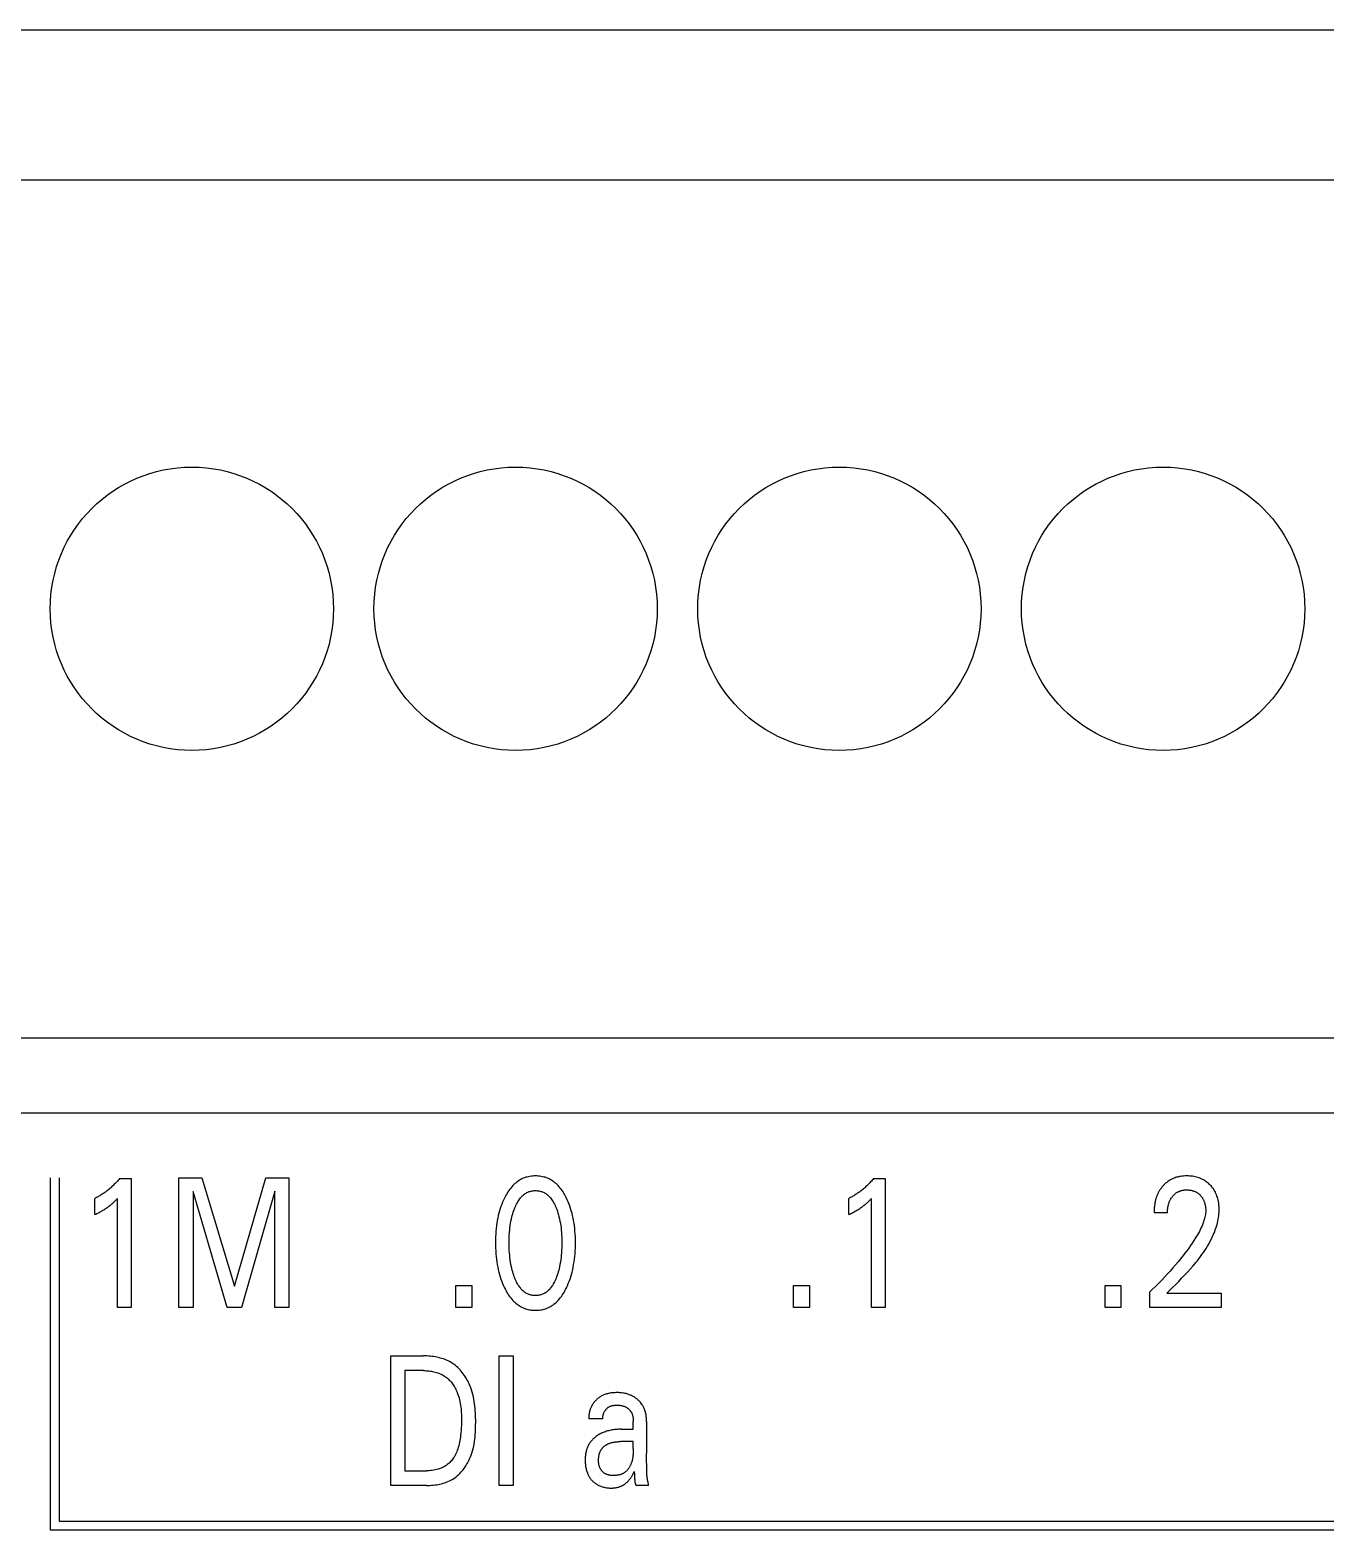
# Model space of a CAD drawing. Extents: x 867151 to 1787449, y -2071112 to -1028603.
# Drawn here: x 871128.15 to 871144.15, y -1032625.48 to -1032606.95 of the extents above; entities that cross this region are included whole.
import ezdxf

# ---------------------------------------------------------------- set-up
doc = ezdxf.new("R2010")
doc.units = 0
doc.header["$LTSCALE"] = 4
doc.header["$MEASUREMENT"] = 0
doc.layers.get('0').update_dxf_attribs({"linetype": 'CONTINUOUS'})
doc.layers.add('20000_FRONT_O', color=7, linetype='CONTINUOUS')

# ---------------------------------------------------------------- blocks, each defined once
blk = doc.blocks.new('CPU')
at = {"layer": '20000_FRONT_O', "color": 7, "linetype": 'Continuous'}
for p, q in [((82731.018, 11093.673), (82812.298, 11093.673)), ((82731.018, 11091.823), (82812.298, 11091.823)), ((82732.104, 11081.223), (82812.298, 11081.223)), ((82822.658, 11080.293), (82734.658, 11080.293)), ((82751.908, 11079.493), (82751.908, 11075.143)), ((82752.018, 11079.493), (82752.018, 11075.253)), ((82752.764, 11079.483), (82752.91, 11079.483)), ((82752.91, 11079.483), (82752.91, 11077.893)), ((82753.499, 11077.893), (82753.499, 11079.493)), ((82753.499, 11079.493), (82753.783, 11079.493)), ((82753.783, 11079.493), (82754.185, 11078.153)), ((82754.185, 11078.153), (82754.574, 11079.493)), ((82754.574, 11079.493), (82754.858, 11079.493)), ((82754.858, 11079.493), (82754.858, 11077.893)), ((82762.08, 11079.483), (82762.225, 11079.483)), ((82762.225, 11079.483), (82762.225, 11077.893)), ((82753.674, 11079.325), (82753.674, 11077.893)), ((82754.096, 11077.893), (82753.674, 11079.325)), ((82754.683, 11079.327), (82754.272, 11077.893)), ((82754.683, 11077.893), (82754.683, 11079.327)), ((82752.458, 11079.038), (82752.458, 11079.237)), ((82752.738, 11077.893), (82752.738, 11079.236)), ((82761.773, 11079.038), (82761.773, 11079.237)), ((82762.054, 11077.893), (82762.054, 11079.236)), ((82765.712, 11079.06), (82765.546, 11079.06)), ((82756.919, 11077.893), (82756.919, 11078.162)), ((82756.919, 11078.162), (82757.117, 11078.162)), ((82757.117, 11078.162), (82757.117, 11077.893)), ((82761.091, 11077.893), (82761.091, 11078.162)), ((82761.091, 11078.162), (82761.289, 11078.162)), ((82761.289, 11078.162), (82761.289, 11077.893)), ((82764.94, 11077.893), (82764.94, 11078.162)), ((82764.94, 11078.162), (82765.137, 11078.162)), ((82765.137, 11078.162), (82765.137, 11077.893)), ((82765.494, 11077.893), (82765.494, 11078.084)), ((82765.702, 11078.067), (82766.376, 11078.067)), ((82766.376, 11078.067), (82766.376, 11077.893)), ((82752.91, 11077.893), (82752.738, 11077.893)), ((82753.674, 11077.893), (82753.499, 11077.893)), ((82754.272, 11077.893), (82754.096, 11077.893)), ((82754.858, 11077.893), (82754.683, 11077.893)), ((82757.117, 11077.893), (82756.919, 11077.893)), ((82761.289, 11077.893), (82761.091, 11077.893)), ((82762.225, 11077.893), (82762.054, 11077.893)), ((82765.137, 11077.893), (82764.94, 11077.893)), ((82766.376, 11077.893), (82765.494, 11077.893)), ((82756.115, 11075.693), (82756.115, 11077.293)), ((82756.115, 11077.293), (82756.521, 11077.293)), ((82757.453, 11075.693), (82757.453, 11077.293)), ((82757.453, 11077.293), (82757.628, 11077.293)), ((82757.628, 11077.293), (82757.628, 11075.693)), ((82756.29, 11077.111), (82756.29, 11075.874)), ((82756.521, 11077.111), (82756.29, 11077.111)), ((82758.735, 11076.516), (82758.563, 11076.516)), ((82758.964, 11076.386), (82759.112, 11076.386)), ((82759.112, 11076.49), (82759.112, 11076.486)), ((82759.112, 11076.486), (82759.112, 11076.482)), ((82759.112, 11076.386), (82759.112, 11076.482)), ((82759.276, 11076.481), (82759.276, 11076.093)), ((82759.112, 11076.235), (82758.954, 11076.235)), ((82759.112, 11076.151), (82759.112, 11076.235)), ((82759.279, 11075.925), (82759.277, 11076.009)), ((82756.29, 11075.874), (82756.556, 11075.874)), ((82759.126, 11075.824), (82759.126, 11075.813)), ((82759.28, 11075.863), (82759.279, 11075.925)), ((82756.555, 11075.693), (82756.115, 11075.693)), ((82757.628, 11075.693), (82757.453, 11075.693)), ((82759.301, 11075.693), (82759.145, 11075.693)), ((82752.018, 11075.253), (82811.303, 11075.253)), ((82751.908, 11075.143), (82811.413, 11075.143))]:
    blk.add_line(p, q, dxfattribs=at)
for points in [[(82752.764, 11079.483), (82752.756, 11079.473), (82752.747, 11079.463), (82752.738, 11079.452), (82752.729, 11079.442), (82752.719, 11079.432), (82752.71, 11079.422), (82752.7, 11079.413), (82752.691, 11079.403), (82752.681, 11079.393), (82752.671, 11079.384), (82752.661, 11079.375), (82752.651, 11079.366), (82752.641, 11079.358), (82752.631, 11079.349), (82752.621, 11079.341), (82752.611, 11079.333), (82752.6, 11079.325), (82752.59, 11079.317), (82752.579, 11079.31), (82752.569, 11079.302), (82752.559, 11079.295), (82752.549, 11079.289), (82752.539, 11079.283), (82752.529, 11079.277), (82752.519, 11079.271), (82752.509, 11079.265), (82752.499, 11079.259), (82752.489, 11079.253), (82752.479, 11079.248), (82752.468, 11079.243), (82752.458, 11079.237)], [(82758.285, 11078.133), (82758.298, 11078.16), (82758.309, 11078.187), (82758.32, 11078.214), (82758.33, 11078.242), (82758.339, 11078.27), (82758.347, 11078.298), (82758.355, 11078.329), (82758.363, 11078.36), (82758.369, 11078.391), (82758.375, 11078.423), (82758.38, 11078.454), (82758.384, 11078.486), (82758.388, 11078.52), (82758.392, 11078.555), (82758.394, 11078.59), (82758.396, 11078.625), (82758.397, 11078.66), (82758.397, 11078.695), (82758.397, 11078.73), (82758.396, 11078.764), (82758.394, 11078.799), (82758.391, 11078.833), (82758.388, 11078.868), (82758.384, 11078.902), (82758.38, 11078.933), (82758.375, 11078.964), (82758.369, 11078.995), (82758.362, 11079.026), (82758.355, 11079.056), (82758.346, 11079.086), (82758.338, 11079.114), (82758.329, 11079.142), (82758.319, 11079.169), (82758.308, 11079.196), (82758.296, 11079.222), (82758.283, 11079.249), (82758.274, 11079.267), (82758.265, 11079.284), (82758.255, 11079.302), (82758.244, 11079.319), (82758.233, 11079.335), (82758.221, 11079.352), (82758.209, 11079.367), (82758.196, 11079.383), (82758.182, 11079.397), (82758.17, 11079.41), (82758.157, 11079.421), (82758.144, 11079.433), (82758.13, 11079.443), (82758.116, 11079.453), (82758.101, 11079.463), (82758.086, 11079.471), (82758.071, 11079.479), (82758.055, 11079.487), (82758.039, 11079.493), (82758.023, 11079.499), (82758.006, 11079.503), (82757.99, 11079.507), (82757.973, 11079.511), (82757.955, 11079.513), (82757.938, 11079.515), (82757.921, 11079.516), (82757.903, 11079.516), (82757.886, 11079.516), (82757.869, 11079.515), (82757.852, 11079.513), (82757.834, 11079.511), (82757.817, 11079.507), (82757.801, 11079.503), (82757.784, 11079.499), (82757.768, 11079.493), (82757.752, 11079.487), (82757.736, 11079.479), (82757.721, 11079.471), (82757.706, 11079.463), (82757.691, 11079.453), (82757.677, 11079.443), (82757.664, 11079.433), (82757.65, 11079.421), (82757.637, 11079.41), (82757.625, 11079.397), (82757.612, 11079.383), (82757.598, 11079.367), (82757.586, 11079.351), (82757.574, 11079.335), (82757.563, 11079.319), (82757.552, 11079.301), (82757.542, 11079.284), (82757.532, 11079.267), (82757.523, 11079.249), (82757.52, 11079.242)], [(82762.08, 11079.483), (82762.071, 11079.473), (82762.062, 11079.463), (82762.053, 11079.452), (82762.044, 11079.442), (82762.035, 11079.432), (82762.025, 11079.422), (82762.016, 11079.413), (82762.006, 11079.403), (82761.996, 11079.393), (82761.986, 11079.384), (82761.976, 11079.375), (82761.967, 11079.366), (82761.957, 11079.358), (82761.947, 11079.349), (82761.936, 11079.341), (82761.926, 11079.333), (82761.916, 11079.325), (82761.905, 11079.317), (82761.895, 11079.31), (82761.884, 11079.302), (82761.874, 11079.295), (82761.865, 11079.289), (82761.855, 11079.283), (82761.845, 11079.277), (82761.835, 11079.271), (82761.825, 11079.265), (82761.815, 11079.259), (82761.804, 11079.253), (82761.794, 11079.248), (82761.784, 11079.243), (82761.773, 11079.237)], [(82765.702, 11078.067), (82765.74, 11078.104), (82765.777, 11078.141), (82765.814, 11078.177), (82765.851, 11078.214), (82765.887, 11078.252), (82765.923, 11078.289), (82765.959, 11078.327), (82765.994, 11078.366), (82766.029, 11078.405), (82766.062, 11078.445), (82766.082, 11078.469), (82766.101, 11078.494), (82766.12, 11078.519), (82766.138, 11078.544), (82766.156, 11078.569), (82766.174, 11078.595), (82766.19, 11078.621), (82766.207, 11078.648), (82766.222, 11078.675), (82766.237, 11078.702), (82766.252, 11078.73), (82766.265, 11078.758), (82766.278, 11078.787), (82766.287, 11078.808), (82766.295, 11078.829), (82766.303, 11078.85), (82766.311, 11078.871), (82766.318, 11078.893), (82766.324, 11078.915), (82766.33, 11078.937), (82766.335, 11078.959), (82766.339, 11078.981), (82766.343, 11079.003), (82766.346, 11079.025), (82766.348, 11079.047), (82766.349, 11079.07), (82766.35, 11079.092), (82766.35, 11079.114), (82766.349, 11079.135), (82766.347, 11079.157), (82766.345, 11079.178), (82766.341, 11079.2), (82766.337, 11079.221), (82766.333, 11079.237), (82766.328, 11079.253), (82766.323, 11079.268), (82766.317, 11079.284), (82766.311, 11079.299), (82766.304, 11079.314), (82766.296, 11079.328), (82766.288, 11079.342), (82766.28, 11079.355), (82766.27, 11079.367), (82766.261, 11079.38), (82766.251, 11079.392), (82766.24, 11079.403), (82766.229, 11079.414), (82766.217, 11079.425), (82766.204, 11079.436), (82766.191, 11079.445), (82766.178, 11079.455), (82766.164, 11079.463), (82766.149, 11079.471), (82766.135, 11079.478), (82766.119, 11079.485), (82766.104, 11079.491), (82766.088, 11079.496), (82766.072, 11079.501), (82766.056, 11079.505), (82766.038, 11079.509), (82766.02, 11079.512), (82766.003, 11079.514), (82765.984, 11079.515), (82765.966, 11079.516), (82765.948, 11079.516), (82765.93, 11079.516), (82765.911, 11079.515), (82765.893, 11079.513), (82765.874, 11079.511), (82765.856, 11079.508), (82765.838, 11079.503), (82765.821, 11079.499), (82765.805, 11079.494), (82765.789, 11079.488), (82765.773, 11079.481), (82765.758, 11079.473), (82765.743, 11079.465), (82765.729, 11079.456), (82765.715, 11079.447), (82765.702, 11079.437), (82765.689, 11079.426), (82765.677, 11079.415)], [(82757.642, 11078.27), (82757.635, 11078.29), (82757.628, 11078.311), (82757.622, 11078.332), (82757.616, 11078.353), (82757.611, 11078.374), (82757.606, 11078.395), (82757.601, 11078.423), (82757.596, 11078.451), (82757.592, 11078.479), (82757.588, 11078.507), (82757.585, 11078.536), (82757.582, 11078.567), (82757.58, 11078.599), (82757.579, 11078.63), (82757.578, 11078.662), (82757.578, 11078.693), (82757.578, 11078.724), (82757.579, 11078.755), (82757.58, 11078.786), (82757.582, 11078.817), (82757.585, 11078.848), (82757.588, 11078.876), (82757.592, 11078.904), (82757.596, 11078.932), (82757.601, 11078.959), (82757.607, 11078.987), (82757.612, 11079.008), (82757.617, 11079.028), (82757.623, 11079.049), (82757.629, 11079.069), (82757.636, 11079.089), (82757.643, 11079.109), (82757.649, 11079.124), (82757.655, 11079.139), (82757.661, 11079.153), (82757.668, 11079.167), (82757.676, 11079.181), (82757.684, 11079.195), (82757.692, 11079.209), (82757.701, 11079.222), (82757.71, 11079.235), (82757.718, 11079.244), (82757.725, 11079.252), (82757.733, 11079.261), (82757.741, 11079.269), (82757.75, 11079.277), (82757.759, 11079.285), (82757.768, 11079.292), (82757.777, 11079.298), (82757.787, 11079.304), (82757.797, 11079.31), (82757.807, 11079.315), (82757.817, 11079.319), (82757.827, 11079.323), (82757.838, 11079.326), (82757.849, 11079.329), (82757.859, 11079.331), (82757.87, 11079.333), (82757.881, 11079.334), (82757.892, 11079.335), (82757.903, 11079.335), (82757.914, 11079.335), (82757.926, 11079.334), (82757.937, 11079.333), (82757.947, 11079.331), (82757.958, 11079.329), (82757.969, 11079.326), (82757.979, 11079.323), (82757.99, 11079.319), (82758, 11079.315), (82758.01, 11079.31), (82758.02, 11079.304), (82758.03, 11079.298), (82758.039, 11079.292), (82758.048, 11079.285), (82758.057, 11079.277), (82758.066, 11079.269), (82758.074, 11079.261), (82758.082, 11079.252), (82758.089, 11079.244), (82758.097, 11079.235), (82758.106, 11079.222), (82758.115, 11079.209), (82758.123, 11079.195), (82758.131, 11079.181), (82758.138, 11079.167), (82758.145, 11079.153), (82758.152, 11079.139), (82758.158, 11079.124), (82758.164, 11079.109), (82758.166, 11079.104)], [(82765.677, 11079.415), (82765.67, 11079.408), (82765.663, 11079.401), (82765.657, 11079.395), (82765.652, 11079.389), (82765.647, 11079.383), (82765.641, 11079.376), (82765.637, 11079.37), (82765.632, 11079.363), (82765.627, 11079.357), (82765.622, 11079.35), (82765.618, 11079.343), (82765.614, 11079.337), (82765.61, 11079.33), (82765.606, 11079.323), (82765.602, 11079.316), (82765.598, 11079.308), (82765.594, 11079.301), (82765.591, 11079.293), (82765.587, 11079.285), (82765.584, 11079.277), (82765.581, 11079.269), (82765.578, 11079.261), (82765.575, 11079.253), (82765.572, 11079.245), (82765.57, 11079.237), (82765.567, 11079.228), (82765.565, 11079.22), (82765.563, 11079.212), (82765.561, 11079.203), (82765.559, 11079.195), (82765.557, 11079.185), (82765.555, 11079.175), (82765.554, 11079.164), (82765.552, 11079.154), (82765.551, 11079.144), (82765.55, 11079.133), (82765.549, 11079.123), (82765.548, 11079.112), (82765.547, 11079.102), (82765.547, 11079.092), (82765.547, 11079.081), (82765.546, 11079.071), (82765.546, 11079.06)], [(82765.712, 11079.06), (82765.713, 11079.071), (82765.713, 11079.081), (82765.713, 11079.091), (82765.714, 11079.101), (82765.715, 11079.112), (82765.716, 11079.122), (82765.718, 11079.132), (82765.72, 11079.142), (82765.721, 11079.151), (82765.724, 11079.16), (82765.726, 11079.169), (82765.728, 11079.177), (82765.731, 11079.186), (82765.734, 11079.194), (82765.738, 11079.203), (82765.741, 11079.211), (82765.744, 11079.218), (82765.748, 11079.225), (82765.752, 11079.231), (82765.755, 11079.238), (82765.759, 11079.244), (82765.764, 11079.25), (82765.768, 11079.256), (82765.773, 11079.262), (82765.777, 11079.268), (82765.782, 11079.273), (82765.787, 11079.279), (82765.792, 11079.284), (82765.797, 11079.288), (82765.802, 11079.293), (82765.808, 11079.298), (82765.813, 11079.302), (82765.819, 11079.306), (82765.825, 11079.31), (82765.831, 11079.314), (82765.837, 11079.317), (82765.843, 11079.321), (82765.849, 11079.324), (82765.856, 11079.326), (82765.862, 11079.329), (82765.869, 11079.331), (82765.875, 11079.334), (82765.882, 11079.336), (82765.89, 11079.338), (82765.898, 11079.339), (82765.907, 11079.341), (82765.915, 11079.342), (82765.923, 11079.343), (82765.932, 11079.343), (82765.94, 11079.344), (82765.948, 11079.344), (82765.956, 11079.344), (82765.965, 11079.344), (82765.973, 11079.343), (82765.981, 11079.342), (82765.989, 11079.341), (82765.997, 11079.34), (82766.005, 11079.339), (82766.013, 11079.337), (82766.02, 11079.335), (82766.027, 11079.333), (82766.034, 11079.33), (82766.041, 11079.328), (82766.048, 11079.325), (82766.055, 11079.322), (82766.062, 11079.319), (82766.068, 11079.315), (82766.075, 11079.312), (82766.081, 11079.308), (82766.087, 11079.303), (82766.093, 11079.299), (82766.099, 11079.294), (82766.104, 11079.29), (82766.11, 11079.285), (82766.115, 11079.279), (82766.12, 11079.274), (82766.125, 11079.269), (82766.13, 11079.263), (82766.134, 11079.257), (82766.138, 11079.252), (82766.143, 11079.246), (82766.146, 11079.239), (82766.15, 11079.233), (82766.154, 11079.227), (82766.157, 11079.22), (82766.16, 11079.213), (82766.163, 11079.206), (82766.166, 11079.199), (82766.168, 11079.191), (82766.171, 11079.184), (82766.173, 11079.176), (82766.175, 11079.169), (82766.176, 11079.161), (82766.178, 11079.153), (82766.18, 11079.144), (82766.181, 11079.136), (82766.182, 11079.127), (82766.183, 11079.118), (82766.184, 11079.109), (82766.184, 11079.101), (82766.184, 11079.092), (82766.184, 11079.083)], [(82752.458, 11079.038), (82752.471, 11079.044), (82752.484, 11079.051), (82752.497, 11079.058), (82752.511, 11079.065), (82752.524, 11079.072), (82752.536, 11079.079), (82752.548, 11079.086), (82752.559, 11079.092), (82752.571, 11079.099), (82752.582, 11079.106), (82752.593, 11079.114), (82752.604, 11079.121), (82752.614, 11079.128), (82752.624, 11079.135), (82752.633, 11079.142), (82752.643, 11079.149), (82752.652, 11079.156), (82752.661, 11079.164), (82752.669, 11079.17), (82752.677, 11079.177), (82752.685, 11079.184), (82752.694, 11079.192), (82752.702, 11079.2), (82752.711, 11079.209), (82752.724, 11079.222), (82752.738, 11079.236)], [(82757.52, 11079.242), (82757.508, 11079.217), (82757.497, 11079.191), (82757.487, 11079.165), (82757.477, 11079.139), (82757.468, 11079.113), (82757.46, 11079.086), (82757.452, 11079.056), (82757.444, 11079.026), (82757.438, 11078.995), (82757.432, 11078.964), (82757.427, 11078.933), (82757.422, 11078.902), (82757.419, 11078.868), (82757.415, 11078.833), (82757.413, 11078.799), (82757.411, 11078.764), (82757.41, 11078.73), (82757.41, 11078.695), (82757.41, 11078.66), (82757.411, 11078.625), (82757.413, 11078.59), (82757.415, 11078.555), (82757.418, 11078.52), (82757.422, 11078.485), (82757.427, 11078.454), (82757.432, 11078.422), (82757.437, 11078.391), (82757.444, 11078.36), (82757.451, 11078.329), (82757.459, 11078.298), (82757.468, 11078.27), (82757.477, 11078.242), (82757.487, 11078.214), (82757.498, 11078.187), (82757.509, 11078.16), (82757.521, 11078.133), (82757.531, 11078.114), (82757.54, 11078.096), (82757.55, 11078.078), (82757.561, 11078.061), (82757.572, 11078.044), (82757.584, 11078.027), (82757.597, 11078.01), (82757.61, 11077.995), (82757.624, 11077.979), (82757.636, 11077.967), (82757.649, 11077.955), (82757.662, 11077.943), (82757.676, 11077.932), (82757.69, 11077.922), (82757.705, 11077.912), (82757.72, 11077.903), (82757.735, 11077.894), (82757.751, 11077.887), (82757.765, 11077.881), (82757.78, 11077.876), (82757.795, 11077.871), (82757.81, 11077.867), (82757.825, 11077.864), (82757.841, 11077.861), (82757.856, 11077.859), (82757.872, 11077.857), (82757.888, 11077.857), (82757.903, 11077.856), (82757.919, 11077.857), (82757.935, 11077.857), (82757.951, 11077.859), (82757.966, 11077.861), (82757.982, 11077.864), (82757.997, 11077.867), (82758.012, 11077.871), (82758.027, 11077.876), (82758.042, 11077.881), (82758.056, 11077.887), (82758.072, 11077.894), (82758.088, 11077.903), (82758.103, 11077.912), (82758.117, 11077.921), (82758.131, 11077.932), (82758.145, 11077.943), (82758.159, 11077.954), (82758.171, 11077.967), (82758.184, 11077.979), (82758.197, 11077.995), (82758.21, 11078.01), (82758.223, 11078.027), (82758.235, 11078.044), (82758.246, 11078.061), (82758.256, 11078.078), (82758.267, 11078.096), (82758.276, 11078.115), (82758.285, 11078.133)], [(82758.166, 11079.104), (82758.174, 11079.081), (82758.181, 11079.058), (82758.188, 11079.034), (82758.194, 11079.011), (82758.2, 11078.987), (82758.206, 11078.959), (82758.211, 11078.932), (82758.215, 11078.904), (82758.219, 11078.876), (82758.222, 11078.848), (82758.225, 11078.817), (82758.227, 11078.786), (82758.228, 11078.755), (82758.229, 11078.724), (82758.229, 11078.693), (82758.229, 11078.662), (82758.228, 11078.63), (82758.227, 11078.599), (82758.225, 11078.567), (82758.222, 11078.536), (82758.219, 11078.507), (82758.215, 11078.479), (82758.211, 11078.451), (82758.206, 11078.423), (82758.2, 11078.395), (82758.196, 11078.374), (82758.19, 11078.353), (82758.185, 11078.332), (82758.179, 11078.311), (82758.172, 11078.291), (82758.165, 11078.27), (82758.159, 11078.255), (82758.153, 11078.24), (82758.146, 11078.225), (82758.139, 11078.21), (82758.132, 11078.196), (82758.124, 11078.182), (82758.116, 11078.168), (82758.107, 11078.154), (82758.097, 11078.141), (82758.09, 11078.132), (82758.083, 11078.123), (82758.075, 11078.114), (82758.066, 11078.105), (82758.058, 11078.097), (82758.049, 11078.09), (82758.04, 11078.082), (82758.03, 11078.076), (82758.02, 11078.069), (82758.01, 11078.063), (82758, 11078.059), (82757.99, 11078.054), (82757.98, 11078.05), (82757.969, 11078.047), (82757.959, 11078.044), (82757.948, 11078.042), (82757.937, 11078.04), (82757.926, 11078.039), (82757.915, 11078.038), (82757.903, 11078.038), (82757.892, 11078.038), (82757.881, 11078.039), (82757.87, 11078.04), (82757.859, 11078.042), (82757.848, 11078.044), (82757.837, 11078.047), (82757.827, 11078.05), (82757.817, 11078.054), (82757.806, 11078.059), (82757.797, 11078.063), (82757.786, 11078.069), (82757.777, 11078.076), (82757.767, 11078.082), (82757.758, 11078.09), (82757.749, 11078.097), (82757.74, 11078.105), (82757.732, 11078.114), (82757.724, 11078.123), (82757.717, 11078.132), (82757.709, 11078.141), (82757.7, 11078.154), (82757.691, 11078.168), (82757.683, 11078.182), (82757.675, 11078.196), (82757.667, 11078.21), (82757.66, 11078.225), (82757.654, 11078.24), (82757.648, 11078.255), (82757.642, 11078.27)], [(82761.773, 11079.038), (82761.786, 11079.044), (82761.8, 11079.051), (82761.813, 11079.058), (82761.826, 11079.065), (82761.839, 11079.072), (82761.852, 11079.079), (82761.863, 11079.086), (82761.875, 11079.092), (82761.886, 11079.099), (82761.897, 11079.106), (82761.909, 11079.114), (82761.92, 11079.121), (82761.929, 11079.128), (82761.939, 11079.135), (82761.948, 11079.142), (82761.958, 11079.149), (82761.967, 11079.156), (82761.976, 11079.164), (82761.984, 11079.17), (82761.992, 11079.177), (82762, 11079.184), (82762.009, 11079.192), (82762.018, 11079.2), (82762.026, 11079.209), (82762.04, 11079.222), (82762.054, 11079.236)], [(82766.184, 11079.083), (82766.184, 11079.068), (82766.182, 11079.053), (82766.18, 11079.038), (82766.178, 11079.023), (82766.175, 11079.008), (82766.171, 11078.993), (82766.167, 11078.978), (82766.163, 11078.964), (82766.158, 11078.949), (82766.153, 11078.935), (82766.145, 11078.913), (82766.136, 11078.892), (82766.126, 11078.871), (82766.116, 11078.851), (82766.106, 11078.83), (82766.095, 11078.81), (82766.084, 11078.79), (82766.072, 11078.771), (82766.06, 11078.751), (82766.039, 11078.719), (82766.018, 11078.687), (82765.996, 11078.655), (82765.974, 11078.624), (82765.951, 11078.593), (82765.928, 11078.562), (82765.905, 11078.532), (82765.874, 11078.493), (82765.842, 11078.455), (82765.81, 11078.417), (82765.778, 11078.379), (82765.744, 11078.341), (82765.71, 11078.304), (82765.676, 11078.266), (82765.641, 11078.23), (82765.605, 11078.193), (82765.568, 11078.156), (82765.531, 11078.12), (82765.494, 11078.084)], [(82756.555, 11075.693), (82756.576, 11075.693), (82756.596, 11075.693), (82756.617, 11075.695), (82756.638, 11075.697), (82756.659, 11075.699), (82756.68, 11075.702), (82756.701, 11075.705), (82756.721, 11075.709), (82756.742, 11075.714), (82756.762, 11075.72), (82756.782, 11075.726), (82756.801, 11075.733), (82756.821, 11075.74), (82756.84, 11075.749), (82756.858, 11075.758), (82756.876, 11075.768), (82756.894, 11075.779), (82756.91, 11075.79), (82756.925, 11075.801), (82756.94, 11075.814), (82756.955, 11075.827), (82756.969, 11075.84), (82756.982, 11075.855), (82756.995, 11075.869), (82757.008, 11075.884), (82757.02, 11075.9), (82757.031, 11075.916), (82757.042, 11075.933), (82757.053, 11075.95), (82757.063, 11075.967), (82757.072, 11075.984), (82757.081, 11076.002), (82757.089, 11076.02), (82757.097, 11076.038), (82757.108, 11076.065), (82757.117, 11076.093), (82757.126, 11076.121), (82757.133, 11076.149), (82757.14, 11076.177), (82757.145, 11076.206), (82757.15, 11076.235), (82757.154, 11076.264), (82757.157, 11076.293), (82757.16, 11076.322), (82757.161, 11076.351), (82757.163, 11076.381), (82757.164, 11076.41), (82757.164, 11076.44), (82757.165, 11076.469), (82757.165, 11076.499), (82757.164, 11076.528), (82757.163, 11076.557), (82757.162, 11076.586), (82757.16, 11076.616), (82757.158, 11076.645), (82757.155, 11076.674), (82757.151, 11076.702), (82757.147, 11076.731), (82757.142, 11076.76), (82757.136, 11076.788), (82757.13, 11076.816), (82757.122, 11076.844), (82757.113, 11076.872), (82757.104, 11076.899), (82757.093, 11076.927), (82757.085, 11076.946), (82757.076, 11076.965), (82757.067, 11076.983), (82757.057, 11077.002), (82757.046, 11077.02), (82757.035, 11077.038), (82757.024, 11077.055), (82757.012, 11077.072), (82756.999, 11077.089), (82756.986, 11077.105), (82756.972, 11077.121), (82756.958, 11077.136), (82756.943, 11077.15), (82756.928, 11077.164), (82756.912, 11077.177), (82756.895, 11077.189), (82756.878, 11077.201), (82756.861, 11077.212), (82756.843, 11077.222), (82756.825, 11077.231), (82756.806, 11077.24), (82756.787, 11077.248), (82756.767, 11077.255), (82756.747, 11077.261), (82756.727, 11077.267), (82756.707, 11077.272), (82756.686, 11077.277), (82756.666, 11077.28), (82756.645, 11077.284), (82756.624, 11077.287), (82756.603, 11077.289), (82756.583, 11077.29), (82756.562, 11077.292), (82756.541, 11077.292), (82756.521, 11077.293)], [(82756.521, 11077.111), (82756.536, 11077.111), (82756.552, 11077.11), (82756.568, 11077.109), (82756.585, 11077.108), (82756.601, 11077.106), (82756.617, 11077.104), (82756.633, 11077.101), (82756.649, 11077.098), (82756.664, 11077.094), (82756.68, 11077.089), (82756.695, 11077.085), (82756.71, 11077.079), (82756.725, 11077.073), (82756.74, 11077.067), (82756.754, 11077.059), (82756.768, 11077.052), (82756.781, 11077.043), (82756.793, 11077.035), (82756.805, 11077.025), (82756.817, 11077.016), (82756.828, 11077.005), (82756.839, 11076.995), (82756.85, 11076.983), (82756.86, 11076.972), (82756.869, 11076.96), (82756.878, 11076.948), (82756.887, 11076.935), (82756.896, 11076.922), (82756.904, 11076.909), (82756.911, 11076.895), (82756.918, 11076.882), (82756.925, 11076.868), (82756.931, 11076.854), (82756.937, 11076.839), (82756.946, 11076.818), (82756.953, 11076.796), (82756.96, 11076.774), (82756.965, 11076.751), (82756.97, 11076.729), (82756.975, 11076.706), (82756.978, 11076.684), (82756.981, 11076.661), (82756.984, 11076.638), (82756.986, 11076.615), (82756.987, 11076.592), (82756.988, 11076.569), (82756.989, 11076.546), (82756.989, 11076.523), (82756.99, 11076.5), (82756.989, 11076.469), (82756.989, 11076.437), (82756.987, 11076.406), (82756.985, 11076.375), (82756.983, 11076.344), (82756.979, 11076.313), (82756.977, 11076.291), (82756.973, 11076.269), (82756.969, 11076.247), (82756.965, 11076.226), (82756.96, 11076.204), (82756.955, 11076.183), (82756.949, 11076.161), (82756.943, 11076.144), (82756.937, 11076.126), (82756.931, 11076.109), (82756.923, 11076.093), (82756.916, 11076.076), (82756.907, 11076.06), (82756.898, 11076.044), (82756.89, 11076.032), (82756.882, 11076.021), (82756.874, 11076.009), (82756.865, 11075.998), (82756.855, 11075.988), (82756.845, 11075.977), (82756.835, 11075.968), (82756.825, 11075.958), (82756.814, 11075.95), (82756.802, 11075.941), (82756.79, 11075.933), (82756.778, 11075.926), (82756.766, 11075.919), (82756.753, 11075.913), (82756.74, 11075.907), (82756.727, 11075.902), (82756.713, 11075.897), (82756.7, 11075.893), (82756.682, 11075.888), (82756.664, 11075.884), (82756.646, 11075.881), (82756.628, 11075.878), (82756.61, 11075.876), (82756.592, 11075.875), (82756.574, 11075.874), (82756.556, 11075.874)], [(82759.276, 11076.481), (82759.276, 11076.493), (82759.276, 11076.505), (82759.275, 11076.517), (82759.274, 11076.529), (82759.273, 11076.542), (82759.271, 11076.554), (82759.269, 11076.566), (82759.267, 11076.578), (82759.264, 11076.59), (82759.261, 11076.6), (82759.258, 11076.611), (82759.255, 11076.621), (82759.251, 11076.631), (82759.247, 11076.642), (82759.242, 11076.652), (82759.237, 11076.662), (82759.232, 11076.671), (82759.226, 11076.681), (82759.221, 11076.69), (82759.215, 11076.699), (82759.208, 11076.707), (82759.202, 11076.716), (82759.195, 11076.724), (82759.187, 11076.732), (82759.18, 11076.739), (82759.172, 11076.747), (82759.164, 11076.754), (82759.156, 11076.761), (82759.147, 11076.767), (82759.139, 11076.774), (82759.13, 11076.78), (82759.121, 11076.786), (82759.112, 11076.791), (82759.103, 11076.796), (82759.093, 11076.801), (82759.083, 11076.806), (82759.074, 11076.81), (82759.063, 11076.814), (82759.053, 11076.818), (82759.043, 11076.821), (82759.033, 11076.824), (82759.022, 11076.827), (82759.012, 11076.829), (82758.999, 11076.832), (82758.985, 11076.834), (82758.972, 11076.836), (82758.959, 11076.837), (82758.946, 11076.838), (82758.932, 11076.839), (82758.919, 11076.839), (82758.908, 11076.839), (82758.896, 11076.839), (82758.885, 11076.838), (82758.873, 11076.838), (82758.861, 11076.837), (82758.85, 11076.836), (82758.839, 11076.835), (82758.827, 11076.833), (82758.816, 11076.831), (82758.805, 11076.829), (82758.793, 11076.826), (82758.782, 11076.823), (82758.772, 11076.82), (82758.761, 11076.816), (82758.75, 11076.812), (82758.74, 11076.808), (82758.729, 11076.803), (82758.721, 11076.798), (82758.712, 11076.793), (82758.703, 11076.788), (82758.695, 11076.783), (82758.687, 11076.777), (82758.679, 11076.771), (82758.671, 11076.764), (82758.663, 11076.757), (82758.656, 11076.751), (82758.649, 11076.743), (82758.642, 11076.736), (82758.635, 11076.728), (82758.628, 11076.72), (82758.622, 11076.712), (82758.616, 11076.704), (82758.611, 11076.695), (82758.605, 11076.687), (82758.6, 11076.678), (82758.596, 11076.67), (82758.591, 11076.661), (82758.587, 11076.652), (82758.583, 11076.643), (82758.58, 11076.634), (82758.577, 11076.624), (82758.574, 11076.615), (82758.571, 11076.605), (82758.569, 11076.596), (82758.567, 11076.586), (82758.565, 11076.577), (82758.564, 11076.567), (82758.563, 11076.557), (82758.562, 11076.548), (82758.562, 11076.538), (82758.562, 11076.528)], [(82758.735, 11076.516), (82758.735, 11076.521), (82758.735, 11076.526), (82758.735, 11076.531), (82758.735, 11076.536), (82758.736, 11076.541), (82758.736, 11076.546), (82758.737, 11076.551), (82758.738, 11076.557), (82758.739, 11076.562), (82758.74, 11076.567), (82758.742, 11076.572), (82758.744, 11076.577), (82758.745, 11076.581), (82758.747, 11076.586), (82758.749, 11076.591), (82758.752, 11076.596), (82758.754, 11076.6), (82758.756, 11076.605), (82758.759, 11076.61), (82758.762, 11076.614), (82758.765, 11076.618), (82758.768, 11076.622), (82758.771, 11076.627), (82758.774, 11076.631), (82758.777, 11076.634), (82758.781, 11076.638), (82758.784, 11076.642), (82758.788, 11076.645), (82758.791, 11076.649), (82758.795, 11076.652), (82758.799, 11076.655), (82758.803, 11076.658), (82758.807, 11076.661), (82758.812, 11076.664), (82758.816, 11076.666), (82758.821, 11076.668), (82758.826, 11076.671), (82758.831, 11076.673), (82758.837, 11076.675), (82758.842, 11076.677), (82758.848, 11076.678), (82758.853, 11076.679), (82758.859, 11076.68), (82758.865, 11076.681), (82758.87, 11076.682), (82758.876, 11076.683), (82758.882, 11076.684), (82758.888, 11076.684), (82758.894, 11076.684), (82758.9, 11076.685), (82758.905, 11076.685), (82758.912, 11076.685), (82758.919, 11076.685), (82758.926, 11076.685), (82758.932, 11076.684), (82758.939, 11076.684), (82758.945, 11076.683), (82758.952, 11076.682), (82758.959, 11076.682), (82758.965, 11076.68), (82758.971, 11076.679), (82758.978, 11076.678), (82758.984, 11076.676), (82758.99, 11076.674), (82758.997, 11076.672), (82759.003, 11076.67), (82759.009, 11076.668), (82759.015, 11076.665), (82759.02, 11076.662), (82759.025, 11076.66), (82759.029, 11076.657), (82759.034, 11076.654), (82759.038, 11076.651), (82759.042, 11076.648), (82759.046, 11076.645), (82759.05, 11076.642), (82759.054, 11076.638), (82759.058, 11076.635), (82759.062, 11076.631), (82759.065, 11076.628), (82759.069, 11076.624), (82759.072, 11076.62), (82759.075, 11076.616), (82759.078, 11076.611), (82759.081, 11076.607), (82759.084, 11076.603), (82759.087, 11076.598), (82759.089, 11076.594), (82759.092, 11076.589), (82759.095, 11076.583), (82759.097, 11076.578), (82759.099, 11076.572), (82759.101, 11076.566), (82759.103, 11076.561), (82759.104, 11076.555), (82759.106, 11076.549), (82759.107, 11076.543), (82759.108, 11076.537), (82759.109, 11076.531), (82759.11, 11076.525), (82759.11, 11076.519), (82759.111, 11076.513), (82759.111, 11076.507), (82759.112, 11076.501)], [(82758.562, 11076.528), (82758.562, 11076.527), (82758.562, 11076.526), (82758.562, 11076.525), (82758.562, 11076.524), (82758.562, 11076.523), (82758.562, 11076.522), (82758.562, 11076.52), (82758.562, 11076.519), (82758.562, 11076.518), (82758.562, 11076.517), (82758.563, 11076.516)], [(82759.112, 11076.501), (82759.112, 11076.499), (82759.112, 11076.497), (82759.112, 11076.496), (82759.112, 11076.494), (82759.112, 11076.492), (82759.112, 11076.49)], [(82758.964, 11076.386), (82758.947, 11076.386), (82758.931, 11076.386), (82758.915, 11076.385), (82758.899, 11076.384), (82758.883, 11076.382), (82758.868, 11076.38), (82758.852, 11076.378), (82758.837, 11076.375), (82758.823, 11076.373), (82758.809, 11076.369), (82758.795, 11076.366), (82758.781, 11076.362), (82758.767, 11076.357), (82758.753, 11076.352), (82758.74, 11076.347), (82758.728, 11076.342), (82758.715, 11076.336), (82758.703, 11076.33), (82758.691, 11076.324), (82758.679, 11076.317), (82758.668, 11076.309), (82758.658, 11076.303), (82758.649, 11076.296), (82758.64, 11076.289), (82758.631, 11076.282), (82758.623, 11076.274), (82758.614, 11076.266), (82758.606, 11076.258), (82758.599, 11076.25), (82758.591, 11076.241), (82758.584, 11076.232), (82758.578, 11076.223), (82758.571, 11076.214), (82758.565, 11076.204), (82758.56, 11076.194), (82758.555, 11076.184), (82758.55, 11076.174), (82758.545, 11076.164), (82758.541, 11076.153), (82758.537, 11076.143), (82758.534, 11076.132), (82758.531, 11076.12), (82758.528, 11076.108), (82758.525, 11076.096), (82758.523, 11076.083), (82758.521, 11076.071), (82758.52, 11076.059), (82758.519, 11076.046), (82758.518, 11076.034), (82758.517, 11076.021), (82758.517, 11076.009), (82758.517, 11075.995), (82758.518, 11075.982), (82758.518, 11075.968), (82758.52, 11075.955), (82758.521, 11075.941), (82758.523, 11075.928), (82758.525, 11075.914), (82758.528, 11075.901), (82758.531, 11075.89), (82758.534, 11075.878), (82758.537, 11075.867), (82758.541, 11075.856), (82758.545, 11075.845), (82758.55, 11075.834), (82758.555, 11075.823), (82758.56, 11075.812), (82758.565, 11075.804), (82758.57, 11075.795), (82758.575, 11075.787), (82758.581, 11075.779), (82758.587, 11075.771), (82758.593, 11075.764), (82758.6, 11075.756), (82758.606, 11075.749), (82758.613, 11075.742), (82758.621, 11075.736), (82758.628, 11075.729), (82758.636, 11075.723), (82758.644, 11075.717), (82758.652, 11075.712), (82758.66, 11075.707), (82758.668, 11075.702), (82758.677, 11075.697), (82758.687, 11075.692), (82758.698, 11075.687), (82758.709, 11075.683), (82758.72, 11075.679), (82758.731, 11075.676), (82758.742, 11075.673), (82758.754, 11075.67), (82758.766, 11075.667), (82758.779, 11075.665), (82758.792, 11075.663), (82758.805, 11075.662), (82758.818, 11075.661), (82758.831, 11075.661), (82758.844, 11075.661)], [(82758.683, 11076.008), (82758.683, 11076.013), (82758.684, 11076.019), (82758.684, 11076.025), (82758.684, 11076.031), (82758.685, 11076.036), (82758.685, 11076.042), (82758.686, 11076.048), (82758.687, 11076.053), (82758.688, 11076.059), (82758.689, 11076.065), (82758.69, 11076.07), (82758.691, 11076.076), (82758.692, 11076.082), (82758.694, 11076.087), (82758.695, 11076.093), (82758.697, 11076.098), (82758.699, 11076.103), (82758.701, 11076.109), (82758.704, 11076.114), (82758.706, 11076.119), (82758.709, 11076.124), (82758.711, 11076.129), (82758.714, 11076.134), (82758.717, 11076.138), (82758.72, 11076.142), (82758.723, 11076.147), (82758.726, 11076.151), (82758.73, 11076.155), (82758.733, 11076.159), (82758.737, 11076.162), (82758.741, 11076.166), (82758.744, 11076.17), (82758.748, 11076.173), (82758.752, 11076.177), (82758.757, 11076.18), (82758.761, 11076.183), (82758.765, 11076.186), (82758.77, 11076.189), (82758.774, 11076.192), (82758.779, 11076.195), (82758.783, 11076.198), (82758.788, 11076.2), (82758.793, 11076.203), (82758.797, 11076.205), (82758.802, 11076.207), (82758.807, 11076.209), (82758.814, 11076.212), (82758.821, 11076.215), (82758.828, 11076.217), (82758.835, 11076.22), (82758.843, 11076.222), (82758.85, 11076.224), (82758.857, 11076.225), (82758.865, 11076.227), (82758.872, 11076.228), (82758.879, 11076.229), (82758.887, 11076.23), (82758.894, 11076.231), (82758.902, 11076.232), (82758.909, 11076.233), (82758.917, 11076.233), (82758.924, 11076.234), (82758.932, 11076.234), (82758.939, 11076.234), (82758.947, 11076.234), (82758.954, 11076.235)], [(82759.112, 11076.151), (82759.112, 11076.14), (82759.112, 11076.128), (82759.112, 11076.117), (82759.111, 11076.106), (82759.111, 11076.095), (82759.11, 11076.084), (82759.109, 11076.073), (82759.108, 11076.062), (82759.107, 11076.051), (82759.105, 11076.04), (82759.103, 11076.029), (82759.101, 11076.018), (82759.099, 11076.007), (82759.096, 11075.996), (82759.093, 11075.985), (82759.089, 11075.975), (82759.085, 11075.964), (82759.083, 11075.958), (82759.08, 11075.951), (82759.077, 11075.945), (82759.074, 11075.938), (82759.071, 11075.932), (82759.068, 11075.926), (82759.064, 11075.919), (82759.061, 11075.913), (82759.057, 11075.907), (82759.053, 11075.902), (82759.049, 11075.896), (82759.045, 11075.89), (82759.04, 11075.885), (82759.036, 11075.88), (82759.031, 11075.875), (82759.026, 11075.87), (82759.021, 11075.865), (82759.016, 11075.861), (82759.011, 11075.856), (82759.005, 11075.852), (82758.999, 11075.848), (82758.993, 11075.844), (82758.986, 11075.841), (82758.98, 11075.838), (82758.973, 11075.835), (82758.967, 11075.832), (82758.96, 11075.829), (82758.953, 11075.827), (82758.946, 11075.825), (82758.938, 11075.823), (82758.931, 11075.821), (82758.924, 11075.82), (82758.916, 11075.819), (82758.909, 11075.818), (82758.901, 11075.817), (82758.894, 11075.816), (82758.886, 11075.816), (82758.879, 11075.815), (82758.871, 11075.815), (82758.864, 11075.815), (82758.857, 11075.815), (82758.85, 11075.815), (82758.844, 11075.816), (82758.837, 11075.816), (82758.83, 11075.817), (82758.823, 11075.818), (82758.817, 11075.819), (82758.81, 11075.82), (82758.804, 11075.822), (82758.797, 11075.824), (82758.791, 11075.826), (82758.785, 11075.828), (82758.779, 11075.831), (82758.773, 11075.833), (82758.767, 11075.836), (82758.762, 11075.839), (82758.757, 11075.842), (82758.752, 11075.845), (82758.748, 11075.849), (82758.743, 11075.852), (82758.739, 11075.856), (82758.735, 11075.86), (82758.731, 11075.864), (82758.727, 11075.868), (82758.723, 11075.872), (82758.719, 11075.877), (82758.716, 11075.881), (82758.713, 11075.886), (82758.71, 11075.891), (82758.707, 11075.896), (82758.704, 11075.901), (82758.701, 11075.907), (82758.698, 11075.913), (82758.696, 11075.92), (82758.694, 11075.926), (82758.692, 11075.933), (82758.69, 11075.939), (82758.688, 11075.946), (82758.687, 11075.953), (82758.686, 11075.96), (82758.685, 11075.966), (82758.684, 11075.973), (82758.684, 11075.98), (82758.684, 11075.987), (82758.683, 11075.994), (82758.683, 11076.001), (82758.683, 11076.008)], [(82759.277, 11076.009), (82759.277, 11076.037), (82759.277, 11076.065), (82759.276, 11076.093)], [(82758.844, 11075.661), (82758.851, 11075.661), (82758.858, 11075.661), (82758.865, 11075.662), (82758.872, 11075.662), (82758.878, 11075.663), (82758.885, 11075.664), (82758.892, 11075.664), (82758.899, 11075.666), (82758.906, 11075.667), (82758.913, 11075.668), (82758.92, 11075.67), (82758.926, 11075.671), (82758.933, 11075.673), (82758.94, 11075.676), (82758.945, 11075.678), (82758.951, 11075.68), (82758.957, 11075.682), (82758.963, 11075.684), (82758.968, 11075.687), (82758.974, 11075.69), (82758.979, 11075.693), (82758.985, 11075.696), (82758.99, 11075.699), (82758.995, 11075.702), (82759, 11075.705), (82759.006, 11075.709), (82759.011, 11075.712), (82759.016, 11075.716), (82759.02, 11075.72), (82759.025, 11075.724), (82759.03, 11075.728), (82759.035, 11075.733), (82759.04, 11075.737), (82759.045, 11075.742), (82759.049, 11075.747), (82759.054, 11075.752), (82759.058, 11075.756), (82759.063, 11075.762), (82759.067, 11075.767), (82759.071, 11075.772), (82759.075, 11075.777), (82759.079, 11075.783), (82759.082, 11075.788), (82759.086, 11075.793), (82759.09, 11075.8), (82759.094, 11075.806), (82759.098, 11075.813), (82759.102, 11075.82), (82759.106, 11075.828), (82759.11, 11075.836), (82759.117, 11075.849), (82759.123, 11075.863)], [(82759.123, 11075.863), (82759.124, 11075.857), (82759.124, 11075.852), (82759.125, 11075.846), (82759.125, 11075.84), (82759.126, 11075.835), (82759.126, 11075.829), (82759.126, 11075.824)], [(82759.126, 11075.813), (82759.127, 11075.802), (82759.127, 11075.79)], [(82759.127, 11075.79), (82759.127, 11075.785), (82759.128, 11075.779), (82759.128, 11075.774), (82759.128, 11075.77), (82759.129, 11075.765), (82759.129, 11075.76), (82759.129, 11075.755), (82759.13, 11075.751), (82759.131, 11075.746), (82759.131, 11075.741), (82759.132, 11075.736), (82759.133, 11075.732), (82759.134, 11075.727), (82759.135, 11075.722), (82759.136, 11075.719), (82759.137, 11075.716), (82759.138, 11075.712), (82759.139, 11075.709), (82759.14, 11075.706), (82759.141, 11075.702), (82759.142, 11075.699), (82759.144, 11075.696), (82759.145, 11075.693)], [(82759.292, 11075.742), (82759.29, 11075.749), (82759.289, 11075.756), (82759.287, 11075.763), (82759.286, 11075.774), (82759.284, 11075.785), (82759.283, 11075.796), (82759.282, 11075.807), (82759.281, 11075.818), (82759.281, 11075.83), (82759.28, 11075.841), (82759.28, 11075.852), (82759.28, 11075.863)], [(82759.301, 11075.693), (82759.3, 11075.7), (82759.299, 11075.707), (82759.298, 11075.714), (82759.296, 11075.721), (82759.295, 11075.728), (82759.292, 11075.742)]]:
    blk.add_lwpolyline(points, dxfattribs=at)
for centre in [(82753.658, 11086.523), (82757.658, 11086.523), (82761.658, 11086.523), (82765.658, 11086.523)]:
    blk.add_circle(centre, 1.75, dxfattribs=at)

msp = doc.modelspace()

# ---------------------------------------------------------------- block references
msp.add_blockref('CPU', (788376.488, -1043700.624))

doc.saveas('drawing.dxf')
